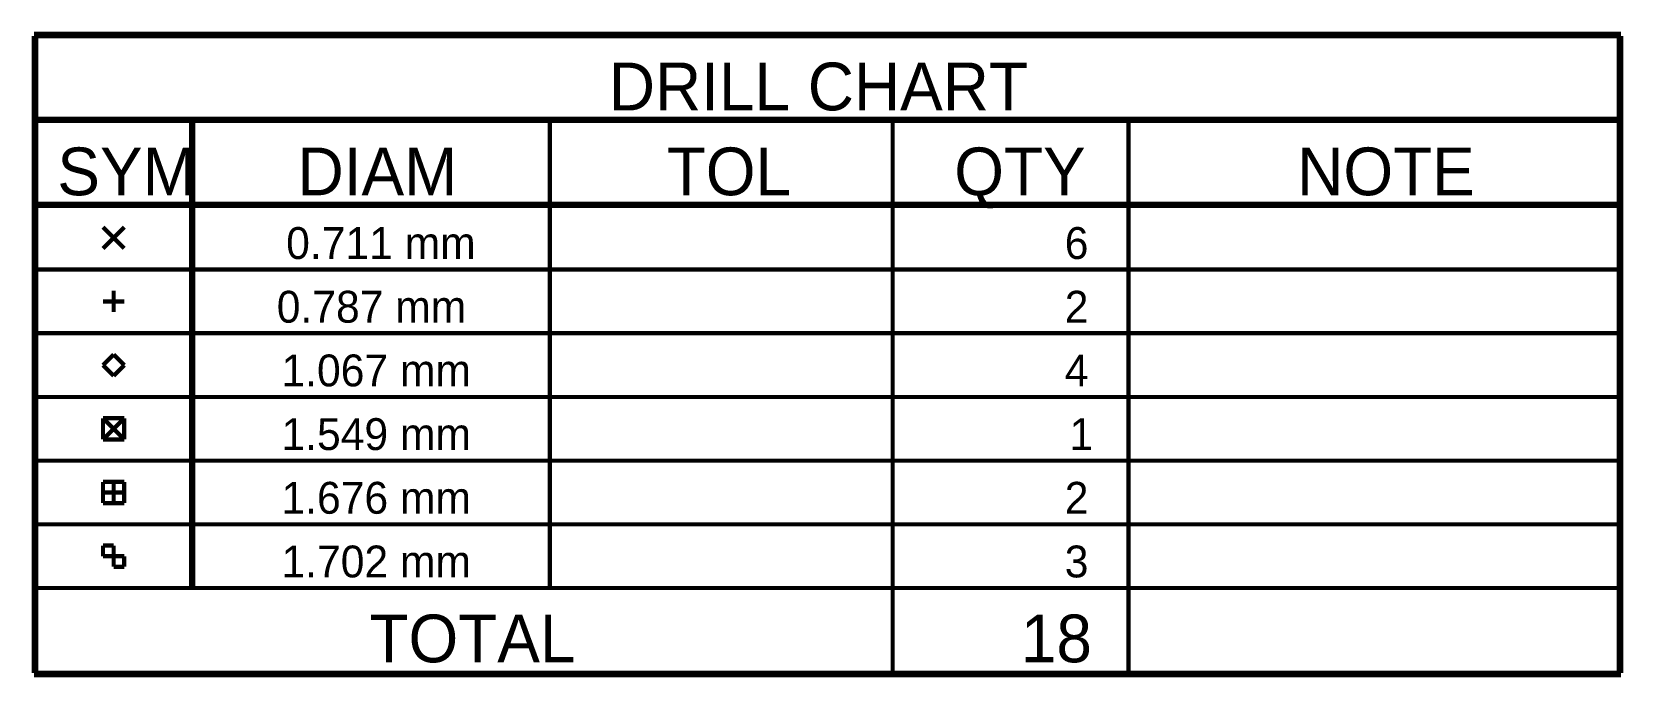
# Model space of a CAD drawing. Extents: x -2.06 to 3.73, y -1.51 to 2.25.
# Drawn here: x -0.01 to 3.735, y -1.51 to 0.01 of the extents above; entities that cross this region are included whole.
import ezdxf

# ---------------------------------------------------------------- set-up
doc = ezdxf.new("R2010")
doc.units = 0
doc.layers.add('DRLDWG', color=8, linetype='CONTINUOUS')
doc.layers.add('OBS_DRLDWG', color=8, linetype='CONTINUOUS')

msp = doc.modelspace()

# ---------------------------------------------------------------- linework, layer by layer
at = {"layer": 'OBS_DRLDWG', "const_width": 0.01}
for points in [[(-0.005, 0.005), (3.73, 0.005)], [(-0.005, 0), (-0.005, -1.5)], [(0, 0), (0, -1.5)], [(0, 0), (3.725, 0)], [(3.725, 0), (3.725, -1.5)], [(3.73, 0), (3.73, -1.5)], [(0, -0.195), (3.725, -0.195)], [(0, -0.2), (3.725, -0.2)], [(0.365, -0.2), (0.365, -1.3)], [(0.37, -0.2), (0.37, -1.3)], [(1.2092, -0.2), (1.2092, -1.3)], [(2.0158, -0.2), (2.0158, -1.5)], [(2.5708, -0.2), (2.5708, -1.5)], [(0, -0.395), (3.725, -0.395)], [(0, -0.4), (3.725, -0.4)], [(0.1575, -0.45), (0.2075, -0.5)], [(0.1575, -0.5), (0.2075, -0.45)], [(0, -0.55), (3.725, -0.55)], [(0.1825, -0.65), (0.1825, -0.6)], [(0.1575, -0.625), (0.2075, -0.625)], [(0, -0.7), (3.725, -0.7)], [(0.1575, -0.775), (0.1825, -0.75)], [(0.1825, -0.75), (0.2075, -0.775)], [(0.1825, -0.8), (0.1575, -0.775)], [(0.2075, -0.775), (0.1825, -0.8)], [(0, -0.85), (3.725, -0.85)], [(0.1575, -0.9), (0.2075, -0.95)], [(0.1575, -0.95), (0.2075, -0.9)], [(0.1575, -0.9), (0.2075, -0.9)], [(0.1575, -0.95), (0.1575, -0.9)], [(0.2075, -0.9), (0.2075, -0.95)], [(0.2075, -0.95), (0.1575, -0.95)], [(0, -1), (3.725, -1)], [(0.1575, -1.05), (0.2075, -1.05)], [(0.1575, -1.1), (0.1575, -1.05)], [(0.1825, -1.1), (0.1825, -1.05)], [(0.2075, -1.05), (0.2075, -1.1)], [(0.1575, -1.075), (0.2075, -1.075)], [(0.2075, -1.1), (0.1575, -1.1)], [(0, -1.15), (3.725, -1.15)], [(0.1575, -1.2), (0.1825, -1.2)], [(0.1575, -1.225), (0.1575, -1.2)], [(0.1825, -1.2), (0.1825, -1.25)], [(0.2075, -1.225), (0.1575, -1.225)], [(0.2075, -1.25), (0.2075, -1.225)], [(0.1825, -1.25), (0.2075, -1.25)], [(0, -1.3), (3.725, -1.3)], [(0, -1.5), (3.725, -1.5)], [(-0.005, -1.505), (3.73, -1.505)]]:
    msp.add_lwpolyline(points, dxfattribs=at)

# ---------------------------------------------------------------- texts
at = {"layer": 'DRLDWG'}
for s, height, p in [('DRILL CHART', 0.1125, (1.3479, -0.175)), ('SYM', 0.1125, (0.05, -0.375)), ('TOL', 0.1125, (1.4842, -0.375)), ('QTY', 0.1125, (2.1608, -0.375)), ('NOTE', 0.1125, (2.9679, -0.375)), ('DIAM', 0.1125, (0.6154, -0.375)), ('0.711 mm', 0.075, (0.5886, -0.525)), ('6', 0.075, (2.4208, -0.525)), ('0.787 mm', 0.075, (0.5664, -0.675)), ('2', 0.075, (2.4208, -0.675)), ('1.067 mm', 0.075, (0.5775, -0.825)), ('4', 0.075, (2.4208, -0.825)), ('1.549 mm', 0.075, (0.5775, -0.975)), ('1', 0.075, (2.432, -0.975)), ('1.676 mm', 0.075, (0.5775, -1.125)), ('2', 0.075, (2.4208, -1.125)), ('1.702 mm', 0.075, (0.5775, -1.275)), ('3', 0.075, (2.4208, -1.275)), ('TOTAL', 0.1125, (0.7846, -1.475)), ('18', 0.1125, (2.3175, -1.475))]:
    msp.add_text(s, height=height, dxfattribs=at).set_placement(p)

doc.saveas('drawing.dxf')
